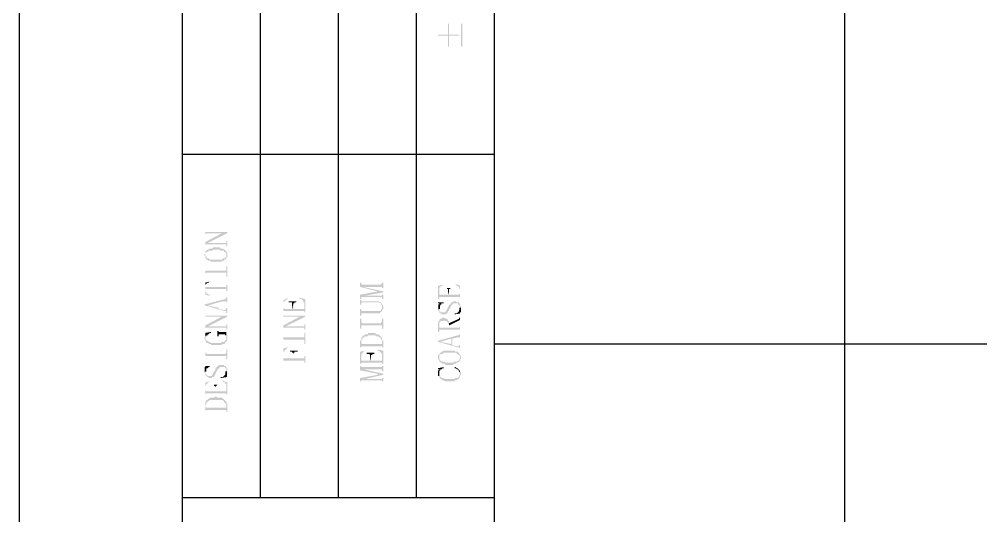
# Model space of a CAD drawing. Header units: millimetres. Extents: x 7018 to 13530, y 4187 to 5692.
# Drawn here: x 8881.97 to 8921.5, y 5168.21 to 5188.64 of the extents above; entities that cross this region are included whole.
import ezdxf

# ---------------------------------------------------------------- set-up
doc = ezdxf.new("R2010")
doc.units = ezdxf.units.MM

msp = doc.modelspace()

# ---------------------------------------------------------------- hatches: boundary and pattern name
at = {"transparency": 33554559}
for points in [[(8899.191, 5188.004), (8899.191, 5187.959), (8899.597, 5187.959), (8899.597, 5187.508), (8899.643, 5187.508), (8899.643, 5187.959), (8900.049, 5187.959), (8900.049, 5188.004), (8899.643, 5188.004), (8899.643, 5188.456), (8899.597, 5188.456), (8899.597, 5188.004)], [(8900.184, 5187.508), (8900.184, 5188.456), (8900.139, 5188.456), (8900.139, 5187.508)], [(8889.623, 5179.971), (8889.623, 5179.745), (8889.623, 5179.79), (8889.623, 5179.79), (8889.668, 5179.835), (8890.526, 5179.835), (8890.526, 5179.881), (8889.623, 5179.881)], [(8889.623, 5179.474), (8889.623, 5179.294), (8889.623, 5179.339), (8889.623, 5179.339), (8889.668, 5179.384), (8889.668, 5179.384), (8889.713, 5179.429), (8890.526, 5179.835), (8890.3, 5179.835)], [(8889.668, 5179.384), (8890.481, 5179.384), (8890.481, 5179.339), (8890.481, 5179.294), (8890.526, 5179.294), (8890.526, 5179.519), (8890.481, 5179.519), (8890.481, 5179.429), (8889.713, 5179.429)], [(8889.623, 5179.068), (8889.623, 5178.933), (8889.623, 5178.978), (8889.623, 5179.023), (8889.668, 5179.023), (8889.668, 5179.068), (8889.713, 5179.068), (8889.759, 5179.113), (8889.894, 5179.113), (8889.939, 5179.158), (8890.21, 5179.158), (8890.255, 5179.113), (8890.39, 5179.113), (8890.39, 5179.068), (8890.436, 5179.068), (8890.481, 5179.023), (8890.481, 5178.978), (8890.481, 5178.933), (8890.481, 5179.068), (8890.481, 5179.113), (8890.436, 5179.113), (8890.436, 5179.158), (8890.39, 5179.158), (8890.345, 5179.204), (8890.255, 5179.204), (8890.21, 5179.249), (8889.939, 5179.249), (8889.894, 5179.204), (8889.759, 5179.204), (8889.759, 5179.158), (8889.713, 5179.158), (8889.668, 5179.113), (8889.668, 5179.113)], [(8889.578, 5178.933), (8889.578, 5178.933), (8889.623, 5178.888), (8889.623, 5178.843), (8889.623, 5178.797), (8889.668, 5178.797), (8889.668, 5178.752), (8889.713, 5178.752), (8889.713, 5178.707), (8889.804, 5178.707), (8889.849, 5178.662), (8890.3, 5178.662), (8890.3, 5178.707), (8890.39, 5178.707), (8890.39, 5178.752), (8890.436, 5178.752), (8890.481, 5178.797), (8890.481, 5178.843), (8890.526, 5178.843), (8890.526, 5178.888), (8890.526, 5178.933), (8890.526, 5178.978), (8890.526, 5179.023), (8890.526, 5179.023), (8890.481, 5179.068), (8890.481, 5178.933), (8890.481, 5178.888), (8890.481, 5178.843), (8890.436, 5178.843), (8890.436, 5178.797), (8890.345, 5178.797), (8890.3, 5178.752), (8889.804, 5178.752), (8889.759, 5178.797), (8889.713, 5178.797), (8889.668, 5178.843), (8889.668, 5178.888), (8889.623, 5178.888), (8889.623, 5178.933), (8889.623, 5179.068), (8889.623, 5179.023), (8889.623, 5178.978), (8889.578, 5178.978)], [(8889.623, 5178.481), (8889.623, 5178.03), (8889.623, 5178.166), (8889.623, 5178.166), (8889.668, 5178.211), (8890.481, 5178.211), (8890.481, 5178.03), (8890.526, 5178.03), (8890.526, 5178.481), (8890.481, 5178.481), (8890.481, 5178.346), (8890.481, 5178.301), (8889.623, 5178.301)], [(8889.623, 5177.804), (8889.623, 5177.669), (8889.623, 5177.714), (8889.668, 5177.759), (8889.668, 5177.759), (8889.713, 5177.804), (8889.759, 5177.804), (8889.804, 5177.85), (8889.804, 5177.85)], [(8889.623, 5177.804), (8889.623, 5177.308), (8889.804, 5177.263), (8889.804, 5177.308), (8889.759, 5177.308), (8889.713, 5177.353), (8889.668, 5177.353), (8889.668, 5177.398), (8889.668, 5177.398), (8889.623, 5177.443), (8889.623, 5177.669)], [(8889.623, 5177.669), (8889.623, 5177.489), (8889.623, 5177.534), (8890.481, 5177.534), (8890.481, 5177.489), (8890.481, 5177.443), (8890.526, 5177.443), (8890.526, 5177.714), (8890.481, 5177.714), (8890.481, 5177.669), (8890.481, 5177.624), (8889.623, 5177.624)], [(8895.987, 5177.804), (8895.987, 5177.624), (8896.709, 5177.443), (8896.709, 5177.443), (8896.935, 5177.398), (8896.935, 5177.443), (8896.122, 5177.624), (8896.122, 5177.624), (8896.077, 5177.714), (8896.077, 5177.714), (8896.032, 5177.759), (8896.032, 5177.804), (8896.032, 5177.804)], [(8896.077, 5177.714), (8896.122, 5177.624), (8896.889, 5177.624), (8896.889, 5177.579), (8896.935, 5177.579), (8896.935, 5177.804), (8896.889, 5177.804), (8896.889, 5177.759), (8896.844, 5177.759), (8896.844, 5177.714)], [(8899.191, 5177.669), (8899.191, 5177.127), (8899.236, 5177.127), (8899.236, 5177.534), (8899.236, 5177.579), (8899.236, 5177.579), (8899.281, 5177.624), (8899.281, 5177.624), (8899.327, 5177.669), (8899.372, 5177.669), (8899.372, 5177.714), (8899.372, 5177.714)], [(8899.462, 5177.579), (8899.552, 5177.579), (8899.552, 5177.534), (8899.597, 5177.534), (8899.597, 5177.308), (8899.643, 5177.443), (8899.643, 5177.489), (8899.643, 5177.534), (8899.688, 5177.534), (8899.688, 5177.579), (8899.778, 5177.579)], [(8899.913, 5177.714), (8899.958, 5177.714), (8899.958, 5177.669), (8900.004, 5177.669), (8900.049, 5177.624), (8900.049, 5177.579), (8900.049, 5177.579), (8900.094, 5177.534), (8900.094, 5177.127), (8900.094, 5177.669), (8899.913, 5177.759)], [(8889.578, 5176.902), (8889.623, 5176.857), (8889.713, 5176.857), (8890.165, 5176.992), (8890.165, 5176.766), (8890.165, 5176.992), (8890.39, 5177.037), (8890.481, 5177.037), (8890.481, 5176.992), (8890.526, 5176.992), (8890.526, 5177.218), (8890.481, 5177.218), (8890.481, 5177.173), (8890.481, 5177.173), (8890.436, 5177.127), (8890.436, 5177.127)], [(8892.828, 5177.082), (8892.828, 5176.586), (8892.828, 5176.947), (8892.828, 5176.992), (8892.873, 5177.037), (8892.873, 5177.037), (8892.918, 5177.082), (8892.963, 5177.082), (8892.963, 5177.127), (8893.008, 5177.127), (8893.008, 5177.173)], [(8893.505, 5177.127), (8893.595, 5177.127), (8893.595, 5177.082), (8893.64, 5177.082), (8893.64, 5177.037), (8893.64, 5177.037), (8893.685, 5176.992), (8893.685, 5176.586), (8893.73, 5176.586), (8893.73, 5177.127), (8893.505, 5177.173)], [(8895.987, 5177.308), (8895.987, 5177.127), (8896.032, 5177.127), (8896.032, 5177.173), (8896.032, 5177.218), (8896.077, 5177.218), (8896.167, 5177.263), (8896.935, 5177.398), (8896.709, 5177.443)], [(8896.077, 5177.218), (8896.889, 5177.218), (8896.889, 5177.173), (8896.889, 5177.127), (8896.935, 5177.127), (8896.935, 5177.308), (8896.889, 5177.308), (8896.889, 5177.263), (8896.167, 5177.263)], [(8899.236, 5177.173), (8899.236, 5177.218), (8900.094, 5177.218), (8900.094, 5177.173), (8900.094, 5177.353), (8900.094, 5177.353), (8900.049, 5177.308), (8899.643, 5177.308), (8899.643, 5177.443), (8899.597, 5177.308), (8899.236, 5177.308), (8899.236, 5177.489)], [(8889.623, 5176.857), (8890.436, 5176.631), (8890.481, 5176.631), (8890.481, 5176.586), (8890.481, 5176.541), (8890.526, 5176.541), (8890.526, 5176.766), (8890.481, 5176.766), (8890.481, 5176.721), (8890.481, 5176.721), (8890.436, 5176.676), (8890.39, 5176.676), (8890.165, 5176.721), (8890.165, 5176.992), (8890.165, 5176.766), (8889.713, 5176.857), (8889.713, 5176.857)], [(8892.828, 5176.586), (8892.828, 5176.631), (8893.685, 5176.631), (8893.685, 5176.586), (8893.685, 5176.766), (8893.685, 5176.721), (8893.234, 5176.721), (8893.234, 5176.902), (8893.189, 5176.721), (8892.873, 5176.721), (8892.828, 5176.766), (8892.828, 5176.947)], [(8893.053, 5177.037), (8893.053, 5176.992), (8893.189, 5176.992), (8893.189, 5176.947), (8893.189, 5176.902), (8893.189, 5176.721), (8893.234, 5176.902), (8893.234, 5176.947), (8893.279, 5176.947), (8893.279, 5176.992), (8893.369, 5176.992), (8893.369, 5177.037)], [(8895.987, 5177.082), (8895.987, 5176.902), (8896.032, 5176.902), (8896.032, 5176.947), (8896.032, 5176.992), (8896.754, 5176.992), (8896.799, 5176.947), (8896.844, 5176.947), (8896.844, 5176.902), (8896.844, 5176.902), (8896.889, 5176.857), (8896.889, 5176.812), (8896.889, 5176.947), (8896.844, 5176.947), (8896.844, 5176.992), (8896.799, 5176.992), (8896.754, 5177.037), (8896.032, 5177.037), (8896.032, 5177.082), (8896.032, 5177.082)], [(8895.987, 5176.721), (8895.987, 5176.45), (8896.032, 5176.45), (8896.032, 5176.496), (8896.032, 5176.541), (8896.799, 5176.541), (8896.799, 5176.586), (8896.844, 5176.586), (8896.889, 5176.631), (8896.889, 5176.676), (8896.889, 5176.676), (8896.935, 5176.721), (8896.935, 5176.766), (8896.935, 5176.812), (8896.935, 5176.857), (8896.889, 5176.902), (8896.889, 5176.766), (8896.889, 5176.721), (8896.844, 5176.721), (8896.844, 5176.676), (8896.844, 5176.676), (8896.799, 5176.631), (8896.032, 5176.631), (8896.032, 5176.721)], [(8899.191, 5176.766), (8899.191, 5176.676), (8899.191, 5176.631), (8899.236, 5176.631), (8899.236, 5176.586), (8899.236, 5176.586), (8899.281, 5176.541), (8899.327, 5176.541), (8899.327, 5176.496), (8899.507, 5176.496), (8899.552, 5176.541), (8899.552, 5176.541), (8899.597, 5176.586), (8899.597, 5176.631), (8899.643, 5176.631), (8899.643, 5176.721), (8899.688, 5176.721), (8899.688, 5176.812), (8899.733, 5176.812), (8899.733, 5176.857), (8899.733, 5176.857), (8899.778, 5176.902), (8899.778, 5176.902), (8899.823, 5176.947), (8900.004, 5176.947), (8900.004, 5176.902), (8900.049, 5176.902), (8900.049, 5176.857), (8900.094, 5176.857), (8900.094, 5176.812), (8900.094, 5176.631), (8900.094, 5176.676), (8900.094, 5176.676), (8900.139, 5176.721), (8900.139, 5176.766), (8900.139, 5176.812), (8900.139, 5176.812), (8900.094, 5176.857), (8900.094, 5176.902), (8900.094, 5176.947), (8900.049, 5176.947), (8900.049, 5176.992), (8899.958, 5176.992), (8899.913, 5177.037), (8899.823, 5177.037), (8899.778, 5176.992), (8899.733, 5176.992), (8899.733, 5176.947), (8899.688, 5176.947), (8899.688, 5176.902), (8899.643, 5176.902), (8899.643, 5176.857), (8899.643, 5176.857), (8899.597, 5176.812), (8899.597, 5176.766), (8899.597, 5176.766), (8899.552, 5176.721), (8899.552, 5176.676), (8899.552, 5176.676), (8899.507, 5176.631), (8899.507, 5176.586), (8899.281, 5176.586), (8899.281, 5176.631), (8899.236, 5176.631), (8899.236, 5176.676), (8899.236, 5176.721), (8899.236, 5176.902), (8899.191, 5176.857), (8899.191, 5176.812)], [(8899.191, 5176.992), (8899.191, 5176.947), (8899.236, 5176.947), (8899.236, 5176.812), (8899.236, 5176.857), (8899.281, 5176.857), (8899.281, 5176.902), (8899.327, 5176.902), (8899.327, 5176.947), (8899.417, 5176.947), (8899.417, 5176.992)], [(8889.623, 5176.541), (8889.623, 5176.315), (8889.623, 5176.405), (8890.526, 5176.405), (8890.526, 5176.45), (8889.623, 5176.45)], [(8889.623, 5176.044), (8889.623, 5175.864), (8889.623, 5175.954), (8889.668, 5175.954), (8889.713, 5175.999), (8890.526, 5176.405), (8890.3, 5176.405)], [(8892.828, 5176.541), (8892.828, 5176.315), (8892.828, 5176.36), (8892.828, 5176.405), (8893.73, 5176.405), (8893.73, 5176.45), (8892.828, 5176.45)], [(8892.828, 5176.044), (8892.828, 5175.864), (8892.828, 5175.909), (8892.828, 5175.954), (8892.873, 5175.954), (8892.918, 5175.999), (8893.73, 5176.405), (8893.505, 5176.405)], [(8899.191, 5176.089), (8899.191, 5175.774), (8899.236, 5175.774), (8899.236, 5176.089), (8899.236, 5176.18), (8899.281, 5176.18), (8899.281, 5176.225), (8899.417, 5176.225), (8899.417, 5176.27), (8899.417, 5176.27), (8899.462, 5176.225), (8899.552, 5176.225), (8899.552, 5176.18), (8899.597, 5176.18), (8899.597, 5176.135), (8899.597, 5176.135), (8899.643, 5176.089), (8899.643, 5175.954), (8899.643, 5176.225), (8899.597, 5176.225), (8899.597, 5176.27), (8899.597, 5176.27), (8899.552, 5176.315), (8899.507, 5176.315), (8899.462, 5176.36), (8899.372, 5176.36), (8899.327, 5176.315), (8899.281, 5176.315), (8899.236, 5176.27), (8899.236, 5176.225), (8899.236, 5176.225), (8899.191, 5176.18), (8899.191, 5176.135), (8899.191, 5176.135)], [(8899.643, 5176.135), (8899.643, 5176.044), (8900.094, 5176.27), (8900.094, 5176.405), (8900.094, 5176.36), (8900.049, 5176.36), (8900.049, 5176.315), (8900.049, 5176.315)], [(8899.868, 5176.496), (8899.868, 5176.496), (8900.139, 5176.541), (8900.094, 5176.541), (8900.094, 5176.586), (8900.094, 5176.721), (8900.094, 5176.676), (8900.049, 5176.676), (8900.049, 5176.631), (8900.049, 5176.631), (8900.004, 5176.586), (8900.004, 5176.586), (8899.958, 5176.541), (8899.868, 5176.541)], [(8889.668, 5175.954), (8890.481, 5175.954), (8890.481, 5175.864), (8890.526, 5175.864), (8890.526, 5176.089), (8890.481, 5176.089), (8890.481, 5176.044), (8890.481, 5175.999), (8889.713, 5175.999)], [(8892.873, 5175.954), (8893.685, 5175.954), (8893.685, 5175.864), (8893.73, 5175.864), (8893.73, 5176.089), (8893.685, 5176.089), (8893.685, 5176.044), (8893.685, 5175.999), (8892.918, 5175.999)], [(8895.987, 5176.315), (8895.987, 5175.909), (8896.032, 5175.909), (8896.032, 5176.044), (8896.889, 5176.044), (8896.889, 5175.909), (8896.935, 5175.909), (8896.935, 5176.315), (8896.889, 5176.315), (8896.889, 5176.18), (8896.844, 5176.18), (8896.844, 5176.135), (8896.077, 5176.135), (8896.032, 5176.18), (8896.032, 5176.315)], [(8899.236, 5175.819), (8899.236, 5175.864), (8900.094, 5175.864), (8900.094, 5175.774), (8900.094, 5176.044), (8900.094, 5175.999), (8900.094, 5175.999), (8900.049, 5175.954), (8899.643, 5175.954), (8899.643, 5176.18), (8899.643, 5176.225), (8899.643, 5175.954), (8899.236, 5175.954), (8899.236, 5176.044)], [(8889.578, 5175.728), (8889.623, 5175.728), (8889.623, 5175.683), (8889.623, 5175.548), (8889.623, 5175.593), (8889.668, 5175.593), (8889.668, 5175.638), (8889.713, 5175.638), (8889.713, 5175.683), (8889.759, 5175.683), (8889.804, 5175.728), (8889.849, 5175.728), (8889.849, 5175.774)], [(8889.578, 5175.548), (8889.578, 5175.503), (8889.578, 5175.503), (8889.623, 5175.458), (8889.623, 5175.412), (8889.623, 5175.412), (8889.668, 5175.367), (8889.668, 5175.322), (8889.759, 5175.322), (8889.759, 5175.277), (8889.849, 5175.277), (8889.849, 5175.232), (8890.3, 5175.232), (8890.3, 5175.277), (8890.39, 5175.277), (8890.436, 5175.322), (8890.436, 5175.367), (8890.481, 5175.367), (8890.481, 5175.412), (8890.526, 5175.412), (8890.526, 5175.458), (8890.526, 5175.548), (8890.526, 5175.593), (8890.526, 5175.638), (8890.481, 5175.638), (8890.481, 5175.503), (8890.481, 5175.458), (8890.481, 5175.458), (8890.436, 5175.412), (8890.436, 5175.412), (8890.39, 5175.367), (8890.3, 5175.367), (8890.255, 5175.322), (8889.849, 5175.322), (8889.804, 5175.367), (8889.759, 5175.367), (8889.713, 5175.412), (8889.668, 5175.412), (8889.668, 5175.458), (8889.668, 5175.458), (8889.623, 5175.503), (8889.623, 5175.638), (8889.623, 5175.593), (8889.623, 5175.593)], [(8890.12, 5175.819), (8890.12, 5175.593), (8890.165, 5175.593), (8890.165, 5175.638), (8890.165, 5175.683), (8890.436, 5175.683), (8890.436, 5175.638), (8890.481, 5175.728), (8890.481, 5175.774), (8890.165, 5175.774), (8890.165, 5175.819), (8890.165, 5175.819)], [(8890.436, 5175.638), (8890.481, 5175.638), (8890.481, 5175.548), (8890.481, 5175.683), (8890.481, 5175.728)], [(8892.828, 5175.728), (8892.828, 5175.277), (8892.828, 5175.412), (8892.828, 5175.458), (8893.685, 5175.458), (8893.685, 5175.277), (8893.73, 5175.277), (8893.73, 5175.728), (8893.685, 5175.728), (8893.685, 5175.593), (8893.685, 5175.548), (8892.828, 5175.548), (8892.828, 5175.593)], [(8895.987, 5175.367), (8895.987, 5175.142), (8896.032, 5175.142), (8896.032, 5175.367), (8896.032, 5175.412), (8896.032, 5175.458), (8896.077, 5175.458), (8896.077, 5175.503), (8896.077, 5175.503), (8896.122, 5175.548), (8896.167, 5175.548), (8896.167, 5175.593), (8896.303, 5175.593), (8896.303, 5175.638), (8896.619, 5175.638), (8896.619, 5175.593), (8896.754, 5175.593), (8896.754, 5175.548), (8896.799, 5175.548), (8896.844, 5175.503), (8896.844, 5175.458), (8896.844, 5175.458), (8896.889, 5175.412), (8896.889, 5175.142), (8896.935, 5175.142), (8896.935, 5175.367), (8896.935, 5175.412), (8896.889, 5175.412), (8896.889, 5175.503), (8896.889, 5175.548), (8896.844, 5175.548), (8896.844, 5175.593), (8896.799, 5175.593), (8896.799, 5175.638), (8896.754, 5175.638), (8896.754, 5175.683), (8896.619, 5175.683), (8896.619, 5175.728), (8896.303, 5175.728), (8896.303, 5175.683), (8896.167, 5175.683), (8896.167, 5175.638), (8896.122, 5175.638), (8896.077, 5175.593), (8896.077, 5175.548), (8896.032, 5175.548), (8896.032, 5175.503), (8896.032, 5175.458), (8896.032, 5175.458), (8895.987, 5175.412), (8895.987, 5175.412)], [(8899.191, 5175.412), (8899.191, 5175.367), (8899.281, 5175.367), (8899.733, 5175.503), (8899.733, 5175.277), (8899.778, 5175.503), (8900.004, 5175.548), (8900.094, 5175.548), (8900.094, 5175.503), (8900.094, 5175.728), (8900.094, 5175.683), (8900.049, 5175.683), (8900.049, 5175.638), (8900.004, 5175.638)], [(8896.032, 5175.142), (8896.032, 5175.187), (8896.889, 5175.187), (8896.889, 5175.142), (8896.889, 5175.322), (8896.889, 5175.277), (8896.077, 5175.277), (8896.032, 5175.322), (8896.032, 5175.367)], [(8899.191, 5175.367), (8900.004, 5175.142), (8900.049, 5175.142), (8900.094, 5175.097), (8900.094, 5175.051), (8900.094, 5175.277), (8900.094, 5175.232), (8900.049, 5175.232), (8900.049, 5175.187), (8899.958, 5175.187), (8899.778, 5175.232), (8899.778, 5175.503), (8899.733, 5175.277), (8899.281, 5175.367), (8899.281, 5175.367)], [(8889.623, 5175.051), (8889.623, 5174.645), (8889.623, 5174.781), (8890.481, 5174.781), (8890.481, 5174.645), (8890.526, 5174.645), (8890.526, 5175.051), (8890.481, 5175.051), (8890.481, 5174.916), (8890.481, 5174.916), (8890.436, 5174.871), (8889.668, 5174.871), (8889.668, 5174.916), (8889.623, 5174.916)], [(8892.828, 5175.097), (8892.828, 5174.51), (8892.828, 5174.871), (8892.828, 5174.961), (8892.873, 5174.961), (8892.873, 5175.006), (8892.873, 5175.006), (8892.918, 5175.051), (8892.918, 5175.051), (8892.963, 5175.097), (8893.008, 5175.097), (8893.008, 5175.142)], [(8892.828, 5174.555), (8892.828, 5174.6), (8893.685, 5174.6), (8893.685, 5174.51), (8893.73, 5174.51), (8893.73, 5174.781), (8893.685, 5174.781), (8893.685, 5174.735), (8893.685, 5174.69), (8893.234, 5174.69), (8893.234, 5174.871), (8893.234, 5174.69), (8892.828, 5174.69), (8892.828, 5174.871)], [(8893.098, 5175.006), (8893.098, 5174.961), (8893.189, 5174.961), (8893.189, 5174.916), (8893.234, 5174.916), (8893.234, 5174.69), (8893.234, 5174.871), (8893.234, 5174.871), (8893.279, 5174.916), (8893.279, 5174.961), (8893.414, 5174.961), (8893.414, 5175.006)], [(8895.987, 5174.961), (8895.987, 5174.465), (8896.032, 5174.465), (8896.032, 5174.826), (8896.032, 5174.871), (8896.077, 5174.871), (8896.077, 5174.916), (8896.122, 5174.916), (8896.122, 5174.961), (8896.122, 5174.961), (8896.167, 5175.006), (8896.213, 5175.006), (8896.167, 5175.006)], [(8896.032, 5174.465), (8896.032, 5174.51), (8896.889, 5174.51), (8896.889, 5174.465), (8896.889, 5174.645), (8896.889, 5174.6), (8896.438, 5174.6), (8896.438, 5174.781), (8896.393, 5174.6), (8896.032, 5174.6), (8896.032, 5174.645), (8896.032, 5174.826)], [(8896.258, 5174.916), (8896.258, 5174.871), (8896.348, 5174.871), (8896.393, 5174.826), (8896.393, 5174.781), (8896.393, 5174.6), (8896.438, 5174.781), (8896.438, 5174.826), (8896.483, 5174.826), (8896.483, 5174.871), (8896.574, 5174.871), (8896.574, 5174.916)], [(8896.709, 5175.006), (8896.754, 5175.006), (8896.799, 5174.961), (8896.799, 5174.961), (8896.844, 5174.916), (8896.844, 5174.916), (8896.889, 5174.871), (8896.889, 5174.826), (8896.889, 5174.465), (8896.935, 5174.465), (8896.935, 5175.006), (8896.709, 5175.051)], [(8899.191, 5174.735), (8899.191, 5174.69), (8899.191, 5174.645), (8899.191, 5174.645), (8899.236, 5174.6), (8899.236, 5174.555), (8899.281, 5174.555), (8899.281, 5174.51), (8899.327, 5174.51), (8899.372, 5174.465), (8899.462, 5174.465), (8899.507, 5174.42), (8899.823, 5174.42), (8899.823, 5174.465), (8899.913, 5174.465), (8899.958, 5174.51), (8900.004, 5174.51), (8900.049, 5174.555), (8900.049, 5174.555), (8900.094, 5174.6), (8900.094, 5174.645), (8900.094, 5174.645), (8900.139, 5174.69), (8900.139, 5174.735), (8900.139, 5174.781), (8900.094, 5174.781), (8900.094, 5174.826), (8900.094, 5174.735), (8900.094, 5174.69), (8900.094, 5174.69), (8900.049, 5174.645), (8900.049, 5174.6), (8900.004, 5174.6), (8899.958, 5174.555), (8899.823, 5174.555), (8899.823, 5174.51), (8899.507, 5174.51), (8899.462, 5174.555), (8899.327, 5174.555), (8899.327, 5174.6), (8899.281, 5174.6), (8899.236, 5174.645), (8899.236, 5174.69), (8899.236, 5174.826), (8899.191, 5174.826), (8899.191, 5174.781)], [(8899.236, 5174.826), (8899.236, 5174.735), (8899.236, 5174.781), (8899.236, 5174.826), (8899.281, 5174.826), (8899.281, 5174.871), (8899.372, 5174.871), (8899.417, 5174.916), (8899.958, 5174.916), (8899.958, 5174.871), (8900.004, 5174.871), (8900.049, 5174.826), (8900.049, 5174.826), (8900.094, 5174.781), (8900.094, 5174.735), (8900.094, 5174.871), (8900.049, 5174.871), (8900.049, 5174.916), (8900.004, 5174.916), (8900.004, 5174.961), (8899.913, 5174.961), (8899.868, 5175.006), (8899.417, 5175.006), (8899.372, 5174.961), (8899.327, 5174.961), (8899.327, 5174.916), (8899.281, 5174.916), (8899.236, 5174.871), (8899.236, 5174.871)], [(8889.578, 5174.149), (8889.578, 5174.104), (8889.578, 5174.104), (8889.623, 5174.058), (8889.623, 5174.013), (8889.623, 5174.013), (8889.668, 5173.968), (8889.668, 5173.968), (8889.713, 5173.923), (8889.759, 5173.923), (8889.759, 5173.878), (8889.894, 5173.878), (8889.894, 5173.923), (8889.984, 5173.923), (8889.984, 5173.968), (8889.984, 5173.968), (8890.029, 5174.013), (8890.029, 5174.058), (8890.029, 5174.058), (8890.075, 5174.104), (8890.075, 5174.149), (8890.075, 5174.149), (8890.12, 5174.194), (8890.12, 5174.239), (8890.12, 5174.239), (8890.165, 5174.284), (8890.21, 5174.284), (8890.21, 5174.329), (8890.436, 5174.329), (8890.436, 5174.284), (8890.481, 5174.284), (8890.481, 5174.239), (8890.481, 5174.013), (8890.526, 5174.058), (8890.526, 5174.149), (8890.526, 5174.239), (8890.526, 5174.284), (8890.481, 5174.284), (8890.481, 5174.329), (8890.481, 5174.329), (8890.436, 5174.374), (8890.39, 5174.374), (8890.39, 5174.42), (8890.165, 5174.42), (8890.165, 5174.374), (8890.12, 5174.374), (8890.12, 5174.329), (8890.075, 5174.329), (8890.075, 5174.284), (8890.029, 5174.284), (8890.029, 5174.194), (8890.029, 5174.194), (8889.984, 5174.149), (8889.984, 5174.104), (8889.939, 5174.104), (8889.939, 5174.058), (8889.939, 5174.013), (8889.894, 5174.013), (8889.894, 5173.968), (8889.713, 5173.968), (8889.668, 5174.013), (8889.668, 5174.013), (8889.623, 5174.058), (8889.623, 5174.284), (8889.623, 5174.239), (8889.623, 5174.194), (8889.578, 5174.194)], [(8889.578, 5174.374), (8889.623, 5174.374), (8889.623, 5174.329), (8889.623, 5174.194), (8889.623, 5174.239), (8889.668, 5174.239), (8889.668, 5174.284), (8889.713, 5174.284), (8889.759, 5174.329), (8889.804, 5174.329), (8889.804, 5174.374), (8889.804, 5174.374)], [(8890.255, 5173.923), (8890.255, 5173.878), (8890.526, 5173.923), (8890.526, 5173.923), (8890.481, 5173.968), (8890.481, 5174.104), (8890.481, 5174.058), (8890.481, 5174.058), (8890.436, 5174.013), (8890.436, 5174.013), (8890.39, 5173.968), (8890.39, 5173.968), (8890.345, 5173.923), (8890.3, 5173.923)], [(8895.987, 5174.374), (8895.987, 5174.194), (8896.709, 5174.058), (8896.709, 5174.013), (8896.935, 5174.013), (8896.935, 5174.058), (8896.122, 5174.239), (8896.122, 5174.239), (8896.077, 5174.329), (8896.032, 5174.329), (8896.032, 5174.374), (8896.032, 5174.374)], [(8895.987, 5173.878), (8895.987, 5173.743), (8896.032, 5173.743), (8896.032, 5173.788), (8896.077, 5173.788), (8896.167, 5173.833), (8896.935, 5174.013), (8896.709, 5174.013)], [(8896.077, 5174.329), (8896.122, 5174.239), (8896.889, 5174.239), (8896.889, 5174.194), (8896.889, 5174.149), (8896.935, 5174.149), (8896.935, 5174.374), (8896.889, 5174.374), (8896.889, 5174.329), (8896.844, 5174.329)], [(8899.191, 5174.284), (8899.191, 5174.239), (8899.236, 5174.239), (8899.236, 5173.968), (8899.236, 5174.104), (8899.236, 5174.149), (8899.236, 5174.149), (8899.281, 5174.194), (8899.281, 5174.239), (8899.327, 5174.239), (8899.372, 5174.284), (8899.417, 5174.284), (8899.417, 5174.329)], [(8899.191, 5174.104), (8899.191, 5174.058), (8899.191, 5174.013), (8899.191, 5173.968), (8899.236, 5173.968), (8899.236, 5174.239), (8899.236, 5174.194), (8899.191, 5174.194), (8899.191, 5174.149)], [(8899.236, 5173.968), (8899.236, 5173.923), (8899.236, 5173.923), (8899.281, 5173.878), (8899.281, 5173.833), (8899.327, 5173.833), (8899.372, 5173.788), (8899.417, 5173.788), (8899.462, 5173.743), (8899.868, 5173.743), (8899.868, 5173.788), (8899.958, 5173.788), (8900.004, 5173.833), (8900.049, 5173.833), (8900.049, 5173.878), (8900.049, 5173.878), (8900.094, 5173.923), (8900.094, 5173.968), (8900.094, 5173.968), (8900.139, 5174.013), (8900.139, 5174.058), (8900.139, 5174.104), (8900.139, 5174.104), (8900.094, 5174.149), (8900.094, 5174.194), (8900.094, 5174.058), (8900.094, 5174.013), (8900.094, 5174.013), (8900.049, 5173.968), (8900.049, 5173.923), (8900.004, 5173.923), (8900.004, 5173.878), (8899.868, 5173.878), (8899.868, 5173.833), (8899.462, 5173.833), (8899.417, 5173.878), (8899.327, 5173.878), (8899.327, 5173.923), (8899.281, 5173.923), (8899.281, 5173.968), (8899.236, 5173.968), (8899.236, 5174.013), (8899.236, 5174.058), (8899.236, 5174.058)], [(8899.868, 5174.284), (8899.913, 5174.284), (8899.958, 5174.239), (8900.004, 5174.239), (8900.004, 5174.194), (8900.049, 5174.194), (8900.049, 5174.149), (8900.049, 5174.149), (8900.094, 5174.104), (8900.094, 5174.058), (8900.094, 5174.194), (8900.049, 5174.194), (8900.049, 5174.239), (8900.004, 5174.239), (8900.004, 5174.284), (8899.958, 5174.284), (8899.913, 5174.329), (8899.868, 5174.329)], [(8889.623, 5173.697), (8889.623, 5173.201), (8889.623, 5173.562), (8889.623, 5173.562), (8889.668, 5173.607), (8889.668, 5173.652), (8889.713, 5173.652), (8889.713, 5173.697), (8889.759, 5173.697), (8889.804, 5173.743), (8889.804, 5173.743)], [(8889.894, 5173.607), (8889.984, 5173.607), (8889.984, 5173.562), (8889.984, 5173.562), (8890.029, 5173.517), (8890.029, 5173.336), (8890.029, 5173.517), (8890.029, 5173.517), (8890.075, 5173.562), (8890.075, 5173.562), (8890.12, 5173.607), (8890.165, 5173.607)], [(8890.3, 5173.743), (8890.345, 5173.743), (8890.39, 5173.697), (8890.436, 5173.697), (8890.436, 5173.652), (8890.481, 5173.652), (8890.481, 5173.562), (8890.481, 5173.201), (8890.526, 5173.201), (8890.526, 5173.697), (8890.3, 5173.788)], [(8896.077, 5173.788), (8896.889, 5173.788), (8896.889, 5173.743), (8896.935, 5173.743), (8896.935, 5173.878), (8896.889, 5173.878), (8896.889, 5173.833), (8896.167, 5173.833)], [(8889.623, 5173.201), (8889.623, 5173.201), (8889.668, 5173.246), (8890.481, 5173.246), (8890.481, 5173.201), (8890.481, 5173.382), (8890.481, 5173.336), (8890.029, 5173.336), (8890.029, 5173.517), (8890.029, 5173.336), (8889.668, 5173.336), (8889.623, 5173.382), (8889.623, 5173.517)], [(8889.623, 5172.75), (8889.623, 5172.479), (8889.623, 5172.75), (8889.623, 5172.75), (8889.668, 5172.795), (8889.668, 5172.84), (8889.668, 5172.885), (8889.713, 5172.885), (8889.713, 5172.93), (8889.759, 5172.93), (8889.804, 5172.975), (8890.345, 5172.975), (8890.345, 5172.93), (8890.39, 5172.93), (8890.39, 5172.885), (8890.436, 5172.885), (8890.436, 5172.84), (8890.436, 5172.84), (8890.481, 5172.795), (8890.481, 5172.75), (8890.481, 5172.479), (8890.526, 5172.479), (8890.526, 5172.75), (8890.526, 5172.84), (8890.481, 5172.84), (8890.481, 5172.885), (8890.481, 5172.93), (8890.436, 5172.93), (8890.436, 5172.975), (8890.39, 5172.975), (8890.39, 5173.02), (8890.345, 5173.02), (8890.3, 5173.066), (8890.12, 5173.066), (8890.075, 5173.111), (8890.029, 5173.111), (8889.984, 5173.066), (8889.804, 5173.066), (8889.759, 5173.02), (8889.713, 5173.02), (8889.713, 5172.975), (8889.668, 5172.975), (8889.668, 5172.93), (8889.668, 5172.93), (8889.623, 5172.885), (8889.623, 5172.795)], [(8889.623, 5172.524), (8889.623, 5172.524), (8889.668, 5172.569), (8890.481, 5172.569), (8890.481, 5172.524), (8890.481, 5172.705), (8890.481, 5172.659), (8889.668, 5172.659), (8889.623, 5172.705), (8889.623, 5172.705)]]:
    msp.add_hatch(color=256, dxfattribs=at).paths.add_polyline_path(points)

# ---------------------------------------------------------------- linework, layer by layer
for p, q in [((8888.675, 5242.873), (8888.675, 4956.132)), ((8915.9, 5242.873), (8915.9, 4986.912)), ((8901.493, 5175.281), (9297.931, 5175.281))]:
    msp.add_line(p, q)
for points in [[(9301.969, 4951.873), (9301.969, 5248.873), (8881.969, 5248.873), (8881.969, 4951.873)], [(8899.236, 5176.902), (8899.236, 5176.721), (8899.236, 5176.766), (8899.236, 5176.902)], [(8900.094, 5176.721), (8900.094, 5176.586), (8900.094, 5176.631), (8900.094, 5176.766)], [(8889.623, 5174.284), (8889.623, 5174.149), (8889.623, 5174.329)], [(8890.481, 5174.104), (8890.481, 5173.968), (8890.481, 5174.013), (8890.481, 5174.149), (8890.481, 5174.149)]]:
    msp.add_lwpolyline(points, close=True)
for points in [[(8891.88, 5242.873), (8891.88, 5168.959)], [(8895.084, 5242.873), (8895.084, 5168.959)], [(8898.289, 5242.873), (8898.289, 5168.959)], [(8901.493, 5242.873), (8901.493, 4956.132)], [(8888.675, 5183.085), (8901.493, 5183.085)], [(8888.675, 5168.959), (8901.493, 5168.959)]]:
    msp.add_lwpolyline(points)

doc.saveas('drawing.dxf')
